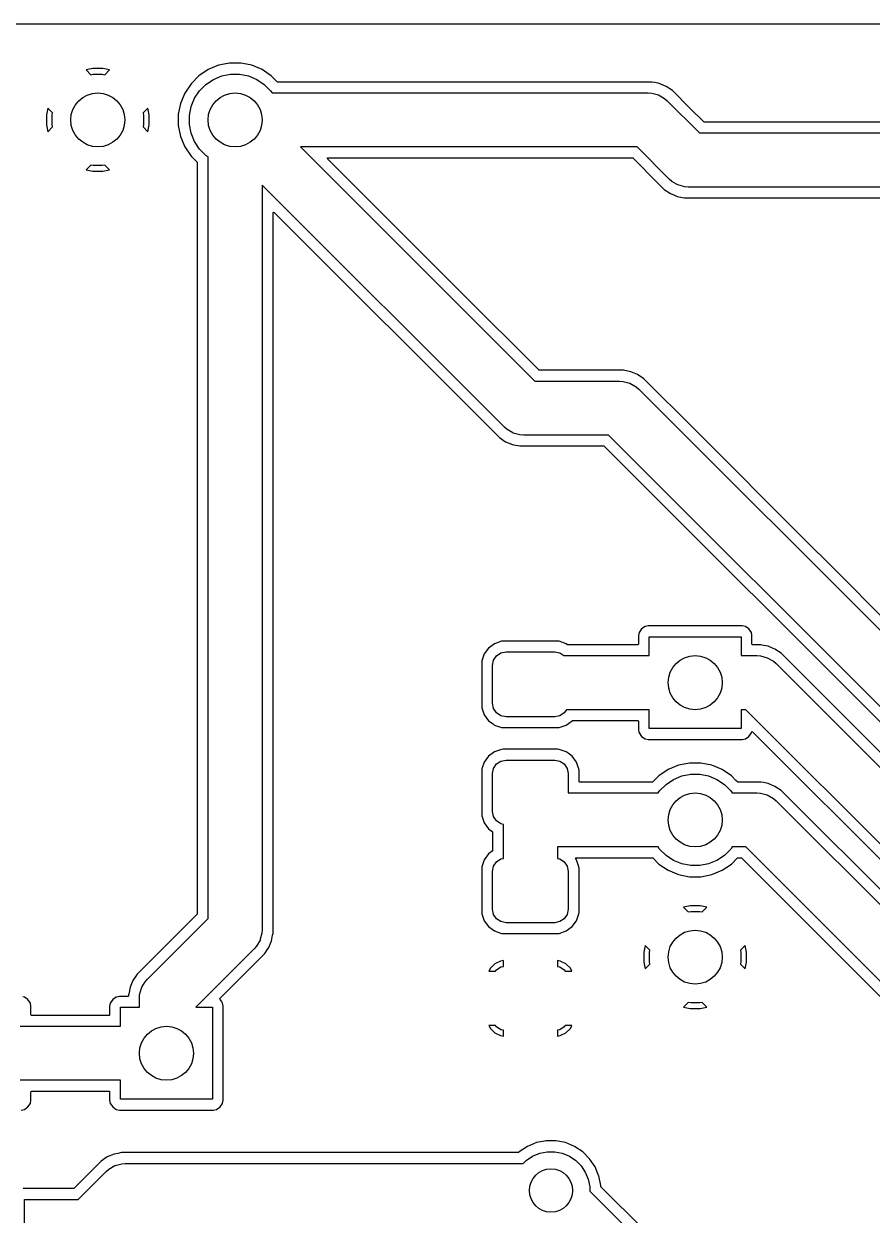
# Model space of a CAD drawing. Extents: x 1.77 to 4.61, y -4.15 to -1.95.
# Drawn here: x 2.406 to 3.024, y -2.818 to -1.95 of the extents above; entities that cross this region are included whole.
import ezdxf

# ---------------------------------------------------------------- set-up
doc = ezdxf.new("R2010")
doc.units = 0
doc.header["$MEASUREMENT"] = 0
doc.layers.add('BLACK', color=7, linetype='CONTINUOUS')

msp = doc.modelspace()

# ---------------------------------------------------------------- linework, layer by layer
at = {"layer": 'BLACK', "linetype": 'CONTINUOUS'}
for p, q in [((1.77045, -1.95), (3.64947, -1.95)), ((2.55461, -1.9789), (2.54794, -1.98023)), ((2.55593, -1.97864), (2.55461, -1.9789)), ((2.56407, -1.97864), (2.55593, -1.97864)), ((2.56565, -1.97896), (2.56407, -1.97864)), ((2.57206, -1.98023), (2.56565, -1.97896)), ((2.45632, -1.9826), (2.45141, -1.98357)), ((2.45141, -1.98357), (2.4549, -1.98706)), ((2.4549, -1.98706), (2.45672, -1.9867)), ((2.46368, -1.9826), (2.45632, -1.9826)), ((2.45672, -1.9867), (2.46328, -1.9867)), ((2.46328, -1.9867), (2.4651, -1.98706)), ((2.46859, -1.98357), (2.46368, -1.9826)), ((2.4651, -1.98706), (2.46859, -1.98357)), ((2.54041, -1.98335), (2.53364, -1.98787)), ((2.54794, -1.98023), (2.54041, -1.98335)), ((2.54794, -1.98023), (2.54794, -1.98023)), ((2.55029, -1.98798), (2.55672, -1.9867)), ((2.55672, -1.9867), (2.56328, -1.9867)), ((2.56328, -1.9867), (2.56971, -1.98798)), ((2.57959, -1.98335), (2.57206, -1.98023)), ((2.57206, -1.98023), (2.57206, -1.98023)), ((2.5832, -1.98576), (2.57959, -1.98335)), ((2.58636, -1.98787), (2.5832, -1.98576)), ((2.52787, -1.99364), (2.52335, -2.00041)), ((2.53364, -1.98787), (2.52787, -1.99364)), ((2.53413, -1.99877), (2.53877, -1.99413)), ((2.53877, -1.99413), (2.54422, -1.99049)), ((2.54422, -1.99049), (2.55029, -1.98798)), ((2.56971, -1.98798), (2.57578, -1.99049)), ((2.57578, -1.99049), (2.58123, -1.99413)), ((2.58123, -1.99413), (2.58587, -1.99877)), ((2.59065, -1.99216), (2.58636, -1.98787)), ((2.59078, -1.99229), (2.59065, -1.99216)), ((2.5911, -1.99242), (2.59078, -1.99229)), ((2.8635, -1.99242), (2.5911, -1.99242)), ((2.86562, -1.99284), (2.8635, -1.99242)), ((2.8635, -1.99242), (2.8635, -1.99242)), ((2.8635, -1.99242), (2.8635, -1.99242)), ((2.86883, -1.99348), (2.86562, -1.99284)), ((2.87385, -1.99556), (2.86883, -1.99348)), ((2.87837, -1.99858), (2.87385, -1.99556)), ((2.52335, -2.00041), (2.52023, -2.00794)), ((2.52798, -2.01029), (2.53049, -2.00422)), ((2.53049, -2.00422), (2.53413, -1.99877)), ((2.58587, -1.99877), (2.5869, -2.00031)), ((2.5869, -2.00031), (2.86079, -2.00031)), ((2.86079, -2.00031), (2.86336, -2.00048)), ((2.86336, -2.00048), (2.86336, -2.00048)), ((2.86336, -2.00048), (2.86832, -2.00181)), ((2.86832, -2.00181), (2.87277, -2.00438)), ((2.87277, -2.00438), (2.87277, -2.00438)), ((2.87277, -2.00438), (2.87471, -2.00608)), ((2.8912, -2.01141), (2.87837, -1.99858)), ((2.87837, -1.99858), (2.87837, -1.99858)), ((2.42357, -2.01141), (2.4226, -2.01632)), ((2.42706, -2.0149), (2.42357, -2.01141)), ((2.49643, -2.01141), (2.49294, -2.0149)), ((2.4974, -2.01632), (2.49643, -2.01141)), ((2.52023, -2.00794), (2.51864, -2.01593)), ((2.52023, -2.00794), (2.52023, -2.00794)), ((2.5267, -2.01672), (2.52798, -2.01029)), ((2.87471, -2.00608), (2.89815, -2.02953)), ((2.90129, -2.0215), (2.8912, -2.01141)), ((2.4226, -2.01632), (2.4226, -2.02368)), ((2.4267, -2.01672), (2.42706, -2.0149)), ((2.4267, -2.02328), (2.4267, -2.01672)), ((2.49294, -2.0149), (2.4933, -2.01672)), ((2.4933, -2.01672), (2.4933, -2.02328)), ((2.4974, -2.02368), (2.4974, -2.01632)), ((2.51864, -2.01593), (2.51864, -2.02407)), ((2.5267, -2.02328), (2.5267, -2.01672)), ((2.90161, -2.02163), (2.90129, -2.0215)), ((3.16819, -2.02163), (2.90161, -2.02163)), ((2.4226, -2.02368), (2.42357, -2.02859)), ((2.42357, -2.02859), (2.42706, -2.0251)), ((2.42706, -2.0251), (2.4267, -2.02328)), ((2.4933, -2.02328), (2.49294, -2.0251)), ((2.49294, -2.0251), (2.49643, -2.02859)), ((2.49643, -2.02859), (2.4974, -2.02368)), ((2.51864, -2.02407), (2.52023, -2.03206)), ((2.52798, -2.02971), (2.5267, -2.02328)), ((2.53049, -2.03578), (2.52798, -2.02971)), ((2.89815, -2.02953), (3.17654, -2.02953)), ((2.52023, -2.03206), (2.52023, -2.03206)), ((2.52023, -2.03206), (2.52335, -2.03959)), ((2.52335, -2.03959), (2.52787, -2.04636)), ((2.53413, -2.04123), (2.53049, -2.03578)), ((2.85263, -2.03969), (2.60752, -2.03969)), ((2.60752, -2.03969), (2.77815, -2.21031)), ((2.87608, -2.06313), (2.85263, -2.03969)), ((2.52787, -2.04636), (2.52787, -2.04636)), ((2.52787, -2.04636), (2.53229, -2.05078)), ((2.53877, -2.04587), (2.53413, -2.04123)), ((2.54031, -2.0469), (2.53877, -2.04587)), ((2.54031, -2.60185), (2.54031, -2.0469)), ((2.62722, -2.04803), (2.62735, -2.04771)), ((2.62735, -2.04835), (2.62722, -2.04803)), ((2.62735, -2.04771), (2.62767, -2.04758)), ((2.72414, -2.14514), (2.62735, -2.04835)), ((2.62767, -2.04758), (2.84918, -2.04758)), ((2.84918, -2.04758), (2.8495, -2.04771)), ((2.8495, -2.04771), (2.86858, -2.06679)), ((2.4549, -2.05294), (2.45141, -2.05643)), ((2.45141, -2.05643), (2.45632, -2.0574)), ((2.45672, -2.0533), (2.4549, -2.05294)), ((2.46328, -2.0533), (2.45672, -2.0533)), ((2.4651, -2.05294), (2.46328, -2.0533)), ((2.46368, -2.0574), (2.46859, -2.05643)), ((2.46859, -2.05643), (2.4651, -2.05294)), ((2.53229, -2.05078), (2.53242, -2.0511)), ((2.53242, -2.0511), (2.53242, -2.59839)), ((2.45632, -2.0574), (2.46368, -2.0574)), ((2.87802, -2.06483), (2.87608, -2.06313)), ((2.88142, -2.06679), (2.87802, -2.06483)), ((2.87802, -2.06483), (2.87802, -2.06483)), ((2.75608, -2.24392), (2.57969, -2.06752)), ((2.57969, -2.06752), (2.57969, -2.61)), ((2.86858, -2.06679), (2.87242, -2.07063)), ((2.87242, -2.07063), (2.87694, -2.07365)), ((2.87694, -2.07365), (2.87988, -2.07487)), ((2.88247, -2.0674), (2.88142, -2.06679)), ((2.88743, -2.06873), (2.88247, -2.0674)), ((2.89, -2.0689), (2.88743, -2.06873)), ((2.88743, -2.06873), (2.88743, -2.06873)), ((3.17654, -2.0689), (2.89, -2.0689)), ((2.87988, -2.07487), (2.88196, -2.07573)), ((2.88196, -2.07573), (2.88302, -2.07594)), ((2.88302, -2.07594), (2.88728, -2.07679)), ((2.88728, -2.07679), (3.16819, -2.07679)), ((2.58758, -2.08767), (2.58771, -2.08735)), ((2.58758, -2.41534), (2.58758, -2.08767)), ((2.58771, -2.08735), (2.58803, -2.08722)), ((2.58803, -2.08722), (2.58835, -2.08735)), ((2.58835, -2.08735), (2.75242, -2.25142)), ((2.78129, -2.20229), (2.72414, -2.14514)), ((2.78161, -2.20242), (2.78129, -2.20229)), ((2.84272, -2.20242), (2.78161, -2.20242)), ((2.84484, -2.20284), (2.84272, -2.20242)), ((2.84272, -2.20242), (2.84272, -2.20242)), ((2.84272, -2.20242), (2.84272, -2.20242)), ((2.84804, -2.20348), (2.84484, -2.20284)), ((2.85306, -2.20556), (2.84804, -2.20348)), ((2.77815, -2.21031), (2.84, -2.21031)), ((2.84, -2.21031), (2.84257, -2.21048)), ((2.84257, -2.21048), (2.84257, -2.21048)), ((2.84257, -2.21048), (2.84753, -2.21181)), ((2.84753, -2.21181), (2.85198, -2.21438)), ((2.85758, -2.20858), (2.85306, -2.20556)), ((2.89414, -2.24514), (2.85758, -2.20858)), ((2.85758, -2.20858), (2.85758, -2.20858)), ((2.85198, -2.21438), (2.85198, -2.21438)), ((2.85198, -2.21438), (2.85392, -2.21608)), ((2.85392, -2.21608), (3.09063, -2.4528)), ((2.75802, -2.24562), (2.75608, -2.24392)), ((2.76217, -2.24802), (2.75802, -2.24562)), ((2.75802, -2.24562), (2.75802, -2.24562)), ((2.76247, -2.24819), (2.76217, -2.24802)), ((2.97593, -2.32693), (2.89414, -2.24514)), ((2.75242, -2.25142), (2.75694, -2.25444)), ((2.75694, -2.25444), (2.76196, -2.25652)), ((2.76196, -2.25652), (2.76302, -2.25673)), ((2.76743, -2.24952), (2.76247, -2.24819)), ((2.76302, -2.25673), (2.76728, -2.25758)), ((2.77, -2.24969), (2.76743, -2.24952)), ((2.76743, -2.24952), (2.76743, -2.24952)), ((2.83185, -2.24969), (2.77, -2.24969)), ((3.07004, -2.48788), (2.83185, -2.24969)), ((2.76728, -2.25758), (2.82839, -2.25758)), ((2.82839, -2.25758), (2.82871, -2.25771)), ((2.82871, -2.25771), (3.06253, -2.49154)), ((2.99414, -2.34514), (2.97593, -2.32693)), ((3.03634, -2.38734), (2.99414, -2.34514)), ((2.8541, -2.39346), (2.85364, -2.39576)), ((2.85584, -2.39084), (2.8541, -2.39346)), ((2.8541, -2.39346), (2.8541, -2.39346)), ((2.85846, -2.3891), (2.85584, -2.39084)), ((2.85584, -2.39084), (2.85584, -2.39084)), ((2.85984, -2.38882), (2.85846, -2.3891)), ((2.85846, -2.3891), (2.85846, -2.3891)), ((2.86076, -2.38864), (2.85984, -2.38882)), ((2.92924, -2.38864), (2.86076, -2.38864)), ((2.93039, -2.38887), (2.92924, -2.38864)), ((2.93154, -2.3891), (2.93039, -2.38887)), ((2.93416, -2.39084), (2.93154, -2.3891)), ((2.93154, -2.3891), (2.93154, -2.3891)), ((2.93154, -2.3891), (2.93154, -2.3891)), ((2.93154, -2.3891), (2.93154, -2.3891)), ((2.93154, -2.3891), (2.93154, -2.3891)), ((2.9359, -2.39346), (2.93416, -2.39084)), ((2.93416, -2.39084), (2.93416, -2.39084)), ((2.93623, -2.3951), (2.9359, -2.39346)), ((2.93636, -2.39576), (2.93623, -2.3951)), ((2.7489, -2.40162), (2.7446, -2.4048)), ((2.75395, -2.39986), (2.7489, -2.40162)), ((2.7489, -2.40162), (2.7489, -2.40162)), ((2.75515, -2.39974), (2.75395, -2.39986)), ((2.79485, -2.39974), (2.75515, -2.39974)), ((2.75515, -2.39974), (2.75515, -2.39974)), ((2.79605, -2.39986), (2.79485, -2.39974)), ((2.79485, -2.39974), (2.79485, -2.39974)), ((2.8011, -2.40162), (2.79605, -2.39986)), ((2.80206, -2.40233), (2.8011, -2.40162)), ((2.8011, -2.40162), (2.8011, -2.40162)), ((2.80233, -2.40242), (2.80206, -2.40233)), ((2.85319, -2.40242), (2.80233, -2.40242)), ((2.85351, -2.40229), (2.85319, -2.40242)), ((2.85364, -2.40197), (2.85351, -2.40229)), ((2.85364, -2.39576), (2.85364, -2.40197)), ((2.86154, -2.41031), (2.86154, -2.39654)), ((2.86154, -2.39654), (2.92846, -2.39654)), ((2.92846, -2.39654), (2.92846, -2.41031)), ((2.93636, -2.40197), (2.93636, -2.39576)), ((2.93649, -2.40229), (2.93636, -2.40197)), ((2.93681, -2.40242), (2.93649, -2.40229)), ((2.94272, -2.40242), (2.93681, -2.40242)), ((2.94484, -2.40284), (2.94272, -2.40242)), ((2.94272, -2.40242), (2.94272, -2.40242)), ((2.94272, -2.40242), (2.94272, -2.40242)), ((2.94804, -2.40348), (2.94484, -2.40284)), ((2.95174, -2.40501), (2.94804, -2.40348)), ((2.94804, -2.40348), (2.94804, -2.40348)), ((2.74143, -2.4091), (2.73966, -2.41415)), ((2.7446, -2.4048), (2.74143, -2.4091)), ((2.74143, -2.4091), (2.74143, -2.4091)), ((2.7446, -2.4048), (2.7446, -2.4048)), ((2.74819, -2.41371), (2.75032, -2.41052)), ((2.75032, -2.41052), (2.75352, -2.40839)), ((2.75352, -2.40839), (2.75728, -2.40764)), ((2.75728, -2.40764), (2.79272, -2.40764)), ((2.79272, -2.40764), (2.79648, -2.40839)), ((2.79648, -2.40839), (2.79937, -2.41031)), ((2.79937, -2.41031), (2.86154, -2.41031)), ((2.92846, -2.41031), (2.94, -2.41031)), ((2.94, -2.41031), (2.94257, -2.41048)), ((2.94257, -2.41048), (2.94257, -2.41048)), ((2.94257, -2.41048), (2.94753, -2.41181)), ((2.94753, -2.41181), (2.95198, -2.41438)), ((2.95306, -2.40556), (2.95174, -2.40501)), ((2.95758, -2.40858), (2.95306, -2.40556)), ((3.06609, -2.51709), (2.95758, -2.40858)), ((2.95758, -2.40858), (2.95758, -2.40858)), ((2.58758, -2.49408), (2.58758, -2.41534)), ((2.73966, -2.41415), (2.73955, -2.41534)), ((2.73955, -2.41534), (2.73955, -2.44718)), ((2.74744, -2.41748), (2.74819, -2.41371)), ((2.74744, -2.44504), (2.74744, -2.41748)), ((2.95198, -2.41438), (2.95198, -2.41438)), ((2.95198, -2.41438), (2.95392, -2.41608)), ((2.95392, -2.41608), (3.16737, -2.62953)), ((2.73955, -2.44718), (2.73966, -2.44837)), ((2.74819, -2.44881), (2.74744, -2.44504)), ((2.73966, -2.44837), (2.74143, -2.45342)), ((2.74143, -2.45342), (2.74143, -2.45342)), ((2.74143, -2.45342), (2.7446, -2.45772)), ((2.75032, -2.452), (2.74819, -2.44881)), ((2.75352, -2.45413), (2.75032, -2.452)), ((2.75728, -2.45488), (2.75352, -2.45413)), ((2.79272, -2.45488), (2.75728, -2.45488)), ((2.79648, -2.45413), (2.79272, -2.45488)), ((2.79968, -2.452), (2.79648, -2.45413)), ((2.80122, -2.44969), (2.79968, -2.452)), ((2.86154, -2.44969), (2.80122, -2.44969)), ((2.86154, -2.46346), (2.86154, -2.44969)), ((2.93185, -2.44969), (2.92846, -2.44969)), ((2.92846, -2.44969), (2.92846, -2.46346)), ((3.14529, -2.66313), (2.93185, -2.44969)), ((2.7446, -2.45772), (2.74778, -2.46007)), ((2.74778, -2.46007), (2.7489, -2.4609)), ((2.7489, -2.4609), (2.7489, -2.4609)), ((2.7489, -2.4609), (2.7489, -2.4609)), ((2.7489, -2.4609), (2.7489, -2.4609)), ((2.7489, -2.4609), (2.75023, -2.46136)), ((2.75023, -2.46136), (2.75395, -2.46266)), ((2.75395, -2.46266), (2.75395, -2.46266)), ((2.75395, -2.46266), (2.75395, -2.46266)), ((2.75395, -2.46266), (2.75515, -2.46278)), ((2.75515, -2.46278), (2.75515, -2.46278)), ((2.75515, -2.46278), (2.79485, -2.46278)), ((2.79485, -2.46278), (2.79605, -2.46266)), ((2.79485, -2.46278), (2.79485, -2.46278)), ((2.79605, -2.46266), (2.8011, -2.4609)), ((2.8011, -2.4609), (2.8054, -2.45772)), ((2.8054, -2.45772), (2.80541, -2.45771)), ((2.8054, -2.45772), (2.8054, -2.45772)), ((2.8054, -2.45772), (2.8054, -2.45772)), ((2.80541, -2.45771), (2.80542, -2.45771)), ((2.80542, -2.45771), (2.80543, -2.4577)), ((2.80543, -2.4577), (2.80573, -2.45758)), ((2.80543, -2.4577), (2.80543, -2.4577)), ((2.80573, -2.45758), (2.85319, -2.45758)), ((2.85319, -2.45758), (2.85351, -2.45771)), ((2.85351, -2.45771), (2.85364, -2.45803)), ((2.85364, -2.45803), (2.85364, -2.46424)), ((2.85364, -2.46424), (2.85399, -2.46601)), ((2.92846, -2.46346), (2.86154, -2.46346)), ((2.85399, -2.46601), (2.8541, -2.46654)), ((2.8541, -2.46654), (2.8541, -2.46654)), ((2.8541, -2.46654), (2.85584, -2.46916)), ((2.85584, -2.46916), (2.85584, -2.46916)), ((2.85584, -2.46916), (2.85846, -2.4709)), ((2.85846, -2.4709), (2.86076, -2.47136)), ((2.86076, -2.47136), (2.86076, -2.47136)), ((2.86076, -2.47136), (2.92924, -2.47136)), ((2.92924, -2.47136), (2.93154, -2.4709)), ((2.92924, -2.47136), (2.92924, -2.47136)), ((2.93154, -2.4709), (2.93416, -2.46916)), ((2.93416, -2.46916), (2.9359, -2.46654)), ((2.9359, -2.46654), (2.93601, -2.46601)), ((2.93601, -2.46601), (2.9362, -2.46572)), ((2.9362, -2.46572), (2.93654, -2.46565)), ((2.93654, -2.46565), (2.93677, -2.46577)), ((2.93677, -2.46577), (3.14163, -2.67063)), ((2.7489, -2.48036), (2.7446, -2.48354)), ((2.75395, -2.4786), (2.7489, -2.48036)), ((2.7489, -2.48036), (2.7489, -2.48036)), ((2.75515, -2.47848), (2.75395, -2.4786)), ((2.79485, -2.47848), (2.75515, -2.47848)), ((2.75515, -2.47848), (2.75515, -2.47848)), ((2.79605, -2.4786), (2.79485, -2.47848)), ((2.79485, -2.47848), (2.79485, -2.47848)), ((2.8011, -2.48036), (2.79605, -2.4786)), ((2.80242, -2.48134), (2.8011, -2.48036)), ((2.8011, -2.48036), (2.8011, -2.48036)), ((2.8054, -2.48354), (2.80242, -2.48134)), ((2.74143, -2.48784), (2.73966, -2.49289)), ((2.7446, -2.48354), (2.74143, -2.48784)), ((2.74143, -2.48784), (2.74143, -2.48784)), ((2.7446, -2.48354), (2.7446, -2.48354)), ((2.74819, -2.49245), (2.75032, -2.48926)), ((2.75032, -2.48926), (2.75352, -2.48713)), ((2.75352, -2.48713), (2.75728, -2.48638)), ((2.75728, -2.48638), (2.79272, -2.48638)), ((2.79272, -2.48638), (2.79648, -2.48713)), ((2.79648, -2.48713), (2.79968, -2.48926)), ((2.79968, -2.48926), (2.80181, -2.49245)), ((2.80857, -2.48784), (2.8054, -2.48354)), ((2.80886, -2.48864), (2.80857, -2.48784)), ((2.80987, -2.49154), (2.80886, -2.48864)), ((2.88294, -2.49023), (2.87541, -2.49335)), ((2.88961, -2.4889), (2.88294, -2.49023)), ((2.88294, -2.49023), (2.88294, -2.49023)), ((2.89093, -2.48864), (2.88961, -2.4889)), ((2.89907, -2.48864), (2.89093, -2.48864)), ((2.90065, -2.48896), (2.89907, -2.48864)), ((2.90706, -2.49023), (2.90065, -2.48896)), ((2.91459, -2.49335), (2.90706, -2.49023)), ((2.90706, -2.49023), (2.90706, -2.49023)), ((2.58758, -2.61272), (2.58758, -2.49408)), ((2.73966, -2.49289), (2.73955, -2.49408)), ((2.73955, -2.49408), (2.73955, -2.52592)), ((2.74744, -2.49622), (2.74819, -2.49245)), ((2.74744, -2.52378), (2.74744, -2.49622)), ((2.80181, -2.49245), (2.80256, -2.49622)), ((2.80256, -2.49622), (2.80256, -2.51031)), ((2.81034, -2.49289), (2.80987, -2.49154)), ((2.81045, -2.49408), (2.81034, -2.49289)), ((2.81045, -2.50197), (2.81045, -2.49408)), ((2.81045, -2.49408), (2.81045, -2.49408)), ((2.86864, -2.49787), (2.86422, -2.50229)), ((2.87541, -2.49335), (2.86864, -2.49787)), ((2.87922, -2.50049), (2.88529, -2.49798)), ((2.88529, -2.49798), (2.89172, -2.4967)), ((2.89172, -2.4967), (2.89828, -2.4967)), ((2.89828, -2.4967), (2.90471, -2.49798)), ((2.90471, -2.49798), (2.91078, -2.50049)), ((2.92136, -2.49787), (2.91459, -2.49335)), ((2.92468, -2.50119), (2.92136, -2.49787)), ((2.92136, -2.49787), (2.92136, -2.49787)), ((2.81059, -2.50229), (2.81045, -2.50197)), ((2.81091, -2.50242), (2.81059, -2.50229)), ((2.8639, -2.50242), (2.81091, -2.50242)), ((2.86422, -2.50229), (2.8639, -2.50242)), ((2.86913, -2.50877), (2.87377, -2.50413)), ((2.87377, -2.50413), (2.87922, -2.50049)), ((2.91078, -2.50049), (2.91623, -2.50413)), ((2.91623, -2.50413), (2.92087, -2.50877)), ((2.92578, -2.50229), (2.92468, -2.50119)), ((2.9261, -2.50242), (2.92578, -2.50229)), ((2.94272, -2.50242), (2.9261, -2.50242)), ((2.94484, -2.50284), (2.94272, -2.50242)), ((2.94272, -2.50242), (2.94272, -2.50242)), ((2.94272, -2.50242), (2.94272, -2.50242)), ((2.94804, -2.50348), (2.94484, -2.50284)), ((2.95306, -2.50556), (2.94804, -2.50348)), ((2.95758, -2.50858), (2.95306, -2.50556)), ((2.80256, -2.51031), (2.8681, -2.51031)), ((2.8681, -2.51031), (2.86913, -2.50877)), ((2.92087, -2.50877), (2.9219, -2.51031)), ((2.9219, -2.51031), (2.94, -2.51031)), ((2.94, -2.51031), (2.94257, -2.51048)), ((2.94257, -2.51048), (2.94257, -2.51048)), ((2.94257, -2.51048), (2.94753, -2.51181)), ((2.94753, -2.51181), (2.95198, -2.51438)), ((2.95198, -2.51438), (2.95198, -2.51438)), ((2.95198, -2.51438), (2.95392, -2.51608)), ((2.95392, -2.51608), (3.16737, -2.72953)), ((3.06599, -2.61698), (2.95758, -2.50858)), ((2.95758, -2.50858), (2.95758, -2.50858)), ((2.74819, -2.52755), (2.74744, -2.52378)), ((2.73955, -2.52592), (2.73966, -2.52711)), ((2.73966, -2.52711), (2.74143, -2.53216)), ((2.74143, -2.53216), (2.74143, -2.53216)), ((2.74143, -2.53216), (2.7446, -2.53646)), ((2.75032, -2.53074), (2.74819, -2.52755)), ((2.75352, -2.53287), (2.75032, -2.53074)), ((2.75531, -2.53323), (2.75352, -2.53287)), ((2.75531, -2.54), (2.75531, -2.53323)), ((2.7446, -2.53646), (2.74724, -2.53841)), ((2.74724, -2.53841), (2.74742, -2.53871)), ((2.74742, -2.53871), (2.74742, -2.53877)), ((2.74742, -2.53877), (2.74742, -2.55249)), ((2.75531, -2.55803), (2.75531, -2.54)), ((2.8681, -2.54969), (2.79469, -2.54969)), ((2.79469, -2.54969), (2.79469, -2.55803)), ((2.86913, -2.55123), (2.8681, -2.54969)), ((2.87377, -2.55587), (2.86913, -2.55123)), ((2.92087, -2.55123), (2.91623, -2.55587)), ((2.9219, -2.54969), (2.92087, -2.55123)), ((2.93185, -2.54969), (2.9219, -2.54969)), ((3.14529, -2.76313), (2.93185, -2.54969)), ((2.74143, -2.5591), (2.73966, -2.56415)), ((2.7446, -2.5548), (2.74143, -2.5591)), ((2.74143, -2.5591), (2.74143, -2.5591)), ((2.74724, -2.55285), (2.7446, -2.5548)), ((2.7446, -2.5548), (2.7446, -2.5548)), ((2.74729, -2.55281), (2.74724, -2.55285)), ((2.74742, -2.55249), (2.74729, -2.55281)), ((2.74819, -2.56371), (2.75032, -2.56052)), ((2.75032, -2.56052), (2.75352, -2.55839)), ((2.75352, -2.55839), (2.75531, -2.55803)), ((2.79469, -2.55803), (2.79648, -2.55839)), ((2.79648, -2.55839), (2.79968, -2.56052)), ((2.79968, -2.56052), (2.80181, -2.56371)), ((2.8079, -2.55796), (2.80808, -2.55767)), ((2.80798, -2.5583), (2.8079, -2.55796)), ((2.80857, -2.5591), (2.80798, -2.5583)), ((2.80808, -2.55767), (2.80835, -2.55758)), ((2.80835, -2.55758), (2.8639, -2.55758)), ((2.81034, -2.56415), (2.80857, -2.5591)), ((2.8639, -2.55758), (2.86422, -2.55771)), ((2.86422, -2.55771), (2.86864, -2.56213)), ((2.87922, -2.55951), (2.87377, -2.55587)), ((2.88529, -2.56202), (2.87922, -2.55951)), ((2.91078, -2.55951), (2.90471, -2.56202)), ((2.91623, -2.55587), (2.91078, -2.55951)), ((2.92136, -2.56213), (2.92578, -2.55771)), ((2.92578, -2.55771), (2.9261, -2.55758)), ((2.9261, -2.55758), (2.92839, -2.55758)), ((2.92839, -2.55758), (2.92871, -2.55771)), ((2.92871, -2.55771), (3.14163, -2.77063)), ((2.73966, -2.56415), (2.73955, -2.56534)), ((2.73955, -2.56534), (2.73955, -2.59718)), ((2.74744, -2.56748), (2.74819, -2.56371)), ((2.74744, -2.59504), (2.74744, -2.56748)), ((2.80181, -2.56371), (2.80256, -2.56748)), ((2.80256, -2.56748), (2.80256, -2.59504)), ((2.81045, -2.56534), (2.81034, -2.56415)), ((2.81045, -2.59357), (2.81045, -2.56534)), ((2.86864, -2.56213), (2.87541, -2.56665)), ((2.87541, -2.56665), (2.88294, -2.56977)), ((2.89172, -2.5633), (2.88529, -2.56202)), ((2.89828, -2.5633), (2.89172, -2.5633)), ((2.90471, -2.56202), (2.89828, -2.5633)), ((2.90706, -2.56977), (2.91459, -2.56665)), ((2.91459, -2.56665), (2.92136, -2.56213)), ((2.88294, -2.56977), (2.89093, -2.57136)), ((2.89093, -2.57136), (2.89093, -2.57136)), ((2.89093, -2.57136), (2.89907, -2.57136)), ((2.89907, -2.57136), (2.90706, -2.56977)), ((2.89907, -2.57136), (2.89907, -2.57136)), ((2.74819, -2.59881), (2.74744, -2.59504)), ((2.80256, -2.59504), (2.80181, -2.59881)), ((2.81045, -2.59718), (2.81045, -2.59357)), ((2.89132, -2.5926), (2.88641, -2.59357)), ((2.88641, -2.59357), (2.8899, -2.59706)), ((2.89868, -2.5926), (2.89132, -2.5926)), ((2.90359, -2.59357), (2.89868, -2.5926)), ((2.9001, -2.59706), (2.90359, -2.59357)), ((2.53229, -2.59871), (2.48858, -2.64242)), ((2.49608, -2.64608), (2.54031, -2.60185)), ((2.53242, -2.59839), (2.53229, -2.59871)), ((2.73955, -2.59718), (2.73966, -2.59837)), ((2.73966, -2.59837), (2.74143, -2.60342)), ((2.74143, -2.60342), (2.74143, -2.60342)), ((2.74143, -2.60342), (2.7446, -2.60772)), ((2.75032, -2.602), (2.74819, -2.59881)), ((2.75352, -2.60413), (2.75032, -2.602)), ((2.79968, -2.602), (2.79648, -2.60413)), ((2.80181, -2.59881), (2.79968, -2.602)), ((2.8054, -2.60772), (2.80857, -2.60342)), ((2.80857, -2.60342), (2.81034, -2.59837)), ((2.81034, -2.59837), (2.81045, -2.59718)), ((2.8899, -2.59706), (2.89172, -2.5967)), ((2.89172, -2.5967), (2.89828, -2.5967)), ((2.89828, -2.5967), (2.9001, -2.59706)), ((2.57952, -2.61257), (2.57833, -2.61698)), ((2.57969, -2.61), (2.57952, -2.61257)), ((2.57952, -2.61257), (2.57952, -2.61257)), ((2.7446, -2.60772), (2.74709, -2.60956)), ((2.74709, -2.60956), (2.7489, -2.6109)), ((2.7489, -2.6109), (2.7489, -2.6109)), ((2.7489, -2.6109), (2.7489, -2.6109)), ((2.7489, -2.6109), (2.7489, -2.6109)), ((2.7489, -2.6109), (2.74893, -2.61091)), ((2.74893, -2.61091), (2.75395, -2.61266)), ((2.75728, -2.60488), (2.75352, -2.60413)), ((2.79272, -2.60488), (2.75728, -2.60488)), ((2.79648, -2.60413), (2.79272, -2.60488)), ((2.79605, -2.61266), (2.8011, -2.6109)), ((2.8011, -2.6109), (2.8054, -2.60772)), ((2.57819, -2.61753), (2.57562, -2.62198)), ((2.57833, -2.61698), (2.57819, -2.61753)), ((2.58444, -2.62306), (2.58652, -2.61804)), ((2.58652, -2.61804), (2.58671, -2.61706)), ((2.58671, -2.61706), (2.58673, -2.61698)), ((2.58673, -2.61698), (2.58731, -2.61407)), ((2.58673, -2.61698), (2.58673, -2.61698)), ((2.58731, -2.61407), (2.58758, -2.61272)), ((2.75395, -2.61266), (2.75395, -2.61266)), ((2.75395, -2.61266), (2.75395, -2.61266)), ((2.75395, -2.61266), (2.75515, -2.61278)), ((2.75515, -2.61278), (2.75515, -2.61278)), ((2.75515, -2.61278), (2.79485, -2.61278)), ((2.79485, -2.61278), (2.79605, -2.61266)), ((2.79485, -2.61278), (2.79485, -2.61278)), ((2.57392, -2.62392), (2.5313, -2.66654)), ((2.56869, -2.64031), (2.58142, -2.62758)), ((2.57562, -2.62198), (2.57392, -2.62392)), ((2.57562, -2.62198), (2.57562, -2.62198)), ((2.58142, -2.62758), (2.58205, -2.62664)), ((2.58205, -2.62664), (2.58227, -2.62632)), ((2.58227, -2.62632), (2.58245, -2.62604)), ((2.58245, -2.62604), (2.5833, -2.62477)), ((2.5833, -2.62477), (2.58444, -2.62306)), ((2.85857, -2.62141), (2.8576, -2.62632)), ((2.8576, -2.62632), (2.8576, -2.63368)), ((2.86206, -2.6249), (2.85857, -2.62141)), ((2.8617, -2.62672), (2.86206, -2.6249)), ((2.8617, -2.63328), (2.8617, -2.62672)), ((2.93143, -2.62141), (2.92794, -2.6249)), ((2.92794, -2.6249), (2.9283, -2.62672)), ((2.9283, -2.62672), (2.9283, -2.63328)), ((2.9324, -2.62632), (2.93143, -2.62141)), ((2.9324, -2.63368), (2.9324, -2.62632)), ((2.74591, -2.6381), (2.74483, -2.64031)), ((2.74917, -2.63485), (2.74591, -2.6381)), ((2.7533, -2.63283), (2.74917, -2.63485)), ((2.75032, -2.63926), (2.75352, -2.63713)), ((2.75531, -2.63254), (2.7533, -2.63283)), ((2.7533, -2.63283), (2.7533, -2.63283)), ((2.75352, -2.63713), (2.75531, -2.63677)), ((2.75531, -2.63677), (2.75531, -2.63254)), ((2.75531, -2.63254), (2.75531, -2.63254)), ((2.7967, -2.63283), (2.79469, -2.63254)), ((2.79469, -2.63254), (2.79469, -2.63677)), ((2.79469, -2.63677), (2.79648, -2.63713)), ((2.79648, -2.63713), (2.79968, -2.63926)), ((2.80083, -2.63485), (2.7967, -2.63283)), ((2.7967, -2.63283), (2.7967, -2.63283)), ((2.80409, -2.6381), (2.80083, -2.63485)), ((2.80517, -2.64031), (2.80409, -2.6381)), ((2.8576, -2.63368), (2.85857, -2.63859)), ((2.85857, -2.63859), (2.86206, -2.6351)), ((2.86206, -2.6351), (2.8617, -2.63328)), ((2.9283, -2.63328), (2.92794, -2.6351)), ((2.92794, -2.6351), (2.93143, -2.63859)), ((2.93143, -2.63859), (2.9324, -2.63368)), ((2.48556, -2.64694), (2.48348, -2.65196)), ((2.48858, -2.64242), (2.48556, -2.64694)), ((2.49438, -2.64802), (2.49608, -2.64608)), ((2.54895, -2.66005), (2.56869, -2.64031)), ((2.74483, -2.64031), (2.74962, -2.64031)), ((2.74483, -2.64031), (2.74483, -2.64031)), ((2.74962, -2.64031), (2.75032, -2.63926)), ((2.79968, -2.63926), (2.80038, -2.64031)), ((2.80038, -2.64031), (2.80517, -2.64031)), ((2.80517, -2.64031), (2.80517, -2.64031)), ((2.48348, -2.65196), (2.48251, -2.65686)), ((2.48348, -2.65196), (2.48348, -2.65196)), ((2.49048, -2.65743), (2.49181, -2.65247)), ((2.49181, -2.65247), (2.49211, -2.65196)), ((2.49211, -2.65196), (2.49438, -2.64802)), ((2.49438, -2.64802), (2.49438, -2.64802)), ((2.40654, -2.6591), (2.40539, -2.65887)), ((2.40916, -2.66084), (2.40654, -2.6591)), ((2.40654, -2.6591), (2.40654, -2.6591)), ((2.40654, -2.6591), (2.40654, -2.6591)), ((2.40654, -2.6591), (2.40654, -2.6591)), ((2.40654, -2.6591), (2.40654, -2.6591)), ((2.4109, -2.66346), (2.40916, -2.66084)), ((2.40916, -2.66084), (2.40916, -2.66084)), ((2.40916, -2.66084), (2.40916, -2.66084)), ((2.41136, -2.66576), (2.4109, -2.66346)), ((2.4109, -2.66346), (2.4109, -2.66346)), ((2.4691, -2.66346), (2.46864, -2.66576)), ((2.47084, -2.66084), (2.4691, -2.66346)), ((2.4691, -2.66346), (2.4691, -2.66346)), ((2.47346, -2.6591), (2.47084, -2.66084)), ((2.47084, -2.66084), (2.47084, -2.66084)), ((2.47484, -2.65882), (2.47346, -2.6591)), ((2.47346, -2.6591), (2.47346, -2.6591)), ((2.47576, -2.65864), (2.47484, -2.65882)), ((2.48197, -2.65864), (2.47576, -2.65864)), ((2.48229, -2.65851), (2.48197, -2.65864)), ((2.48242, -2.65819), (2.48229, -2.65851)), ((2.48251, -2.65686), (2.48242, -2.65728)), ((2.48242, -2.65728), (2.48242, -2.65819)), ((2.48251, -2.65686), (2.48251, -2.65686)), ((2.49031, -2.66), (2.49048, -2.65743)), ((2.49031, -2.66654), (2.49031, -2.66)), ((2.49048, -2.65743), (2.49048, -2.65743)), ((2.54882, -2.66046), (2.54889, -2.66012)), ((2.54902, -2.66075), (2.54882, -2.66046)), ((2.54889, -2.66012), (2.54895, -2.66005)), ((2.54916, -2.66084), (2.54902, -2.66075)), ((2.55003, -2.66215), (2.54916, -2.66084)), ((2.5509, -2.66346), (2.55003, -2.66215)), ((2.55136, -2.66576), (2.5509, -2.66346)), ((2.8899, -2.66294), (2.88641, -2.66643)), ((2.89172, -2.6633), (2.8899, -2.66294)), ((2.89828, -2.6633), (2.89172, -2.6633)), ((2.9001, -2.66294), (2.89828, -2.6633)), ((2.90359, -2.66643), (2.9001, -2.66294)), ((2.41136, -2.67197), (2.41136, -2.66576)), ((2.41149, -2.67229), (2.41136, -2.67197)), ((2.41181, -2.67242), (2.41149, -2.67229)), ((2.46819, -2.67242), (2.41181, -2.67242)), ((2.46851, -2.67229), (2.46819, -2.67242)), ((2.46864, -2.67197), (2.46851, -2.67229)), ((2.46864, -2.66576), (2.46864, -2.67197)), ((2.47654, -2.68031), (2.47654, -2.66654)), ((2.47654, -2.66654), (2.49031, -2.66654)), ((2.5313, -2.66654), (2.54346, -2.66654)), ((2.54346, -2.66654), (2.54346, -2.73346)), ((2.55136, -2.66643), (2.55136, -2.66576)), ((2.55136, -2.67969), (2.55136, -2.66643)), ((2.88641, -2.66643), (2.89132, -2.6674)), ((2.89132, -2.6674), (2.89868, -2.6674)), ((2.89868, -2.6674), (2.90359, -2.66643)), ((2.40346, -2.68031), (2.47654, -2.68031)), ((2.55136, -2.73424), (2.55136, -2.67969)), ((2.74962, -2.67969), (2.74483, -2.67969)), ((2.74483, -2.67969), (2.74591, -2.6819)), ((2.74591, -2.6819), (2.74917, -2.68515)), ((2.75032, -2.68074), (2.74962, -2.67969)), ((2.75352, -2.68287), (2.75032, -2.68074)), ((2.79968, -2.68074), (2.79648, -2.68287)), ((2.80038, -2.67969), (2.79968, -2.68074)), ((2.80517, -2.67969), (2.80038, -2.67969)), ((2.80083, -2.68515), (2.80409, -2.6819)), ((2.80409, -2.6819), (2.80517, -2.67969)), ((2.74917, -2.68515), (2.7533, -2.68717)), ((2.7533, -2.68717), (2.7533, -2.68717)), ((2.7533, -2.68717), (2.75531, -2.68746)), ((2.75531, -2.68323), (2.75352, -2.68287)), ((2.75531, -2.68746), (2.75531, -2.68323)), ((2.75531, -2.68746), (2.75531, -2.68746)), ((2.79648, -2.68287), (2.79469, -2.68323)), ((2.79469, -2.68323), (2.79469, -2.68746)), ((2.79469, -2.68746), (2.7967, -2.68717)), ((2.7967, -2.68717), (2.80083, -2.68515)), ((2.7967, -2.68717), (2.7967, -2.68717)), ((2.47654, -2.71969), (2.40346, -2.71969)), ((2.47654, -2.73346), (2.47654, -2.71969)), ((2.41136, -2.72803), (2.41149, -2.72771)), ((2.41136, -2.73424), (2.41136, -2.72803)), ((2.41149, -2.72771), (2.41181, -2.72758)), ((2.41181, -2.72758), (2.46819, -2.72758)), ((2.46819, -2.72758), (2.46851, -2.72771)), ((2.46851, -2.72771), (2.46864, -2.72803)), ((2.46864, -2.72803), (2.46864, -2.73424)), ((2.54346, -2.73346), (2.47654, -2.73346)), ((2.40424, -2.74136), (2.40654, -2.7409)), ((2.40654, -2.7409), (2.40916, -2.73916)), ((2.40916, -2.73916), (2.4109, -2.73654)), ((2.4109, -2.73654), (2.41136, -2.73424)), ((2.46864, -2.73424), (2.4691, -2.73654)), ((2.4691, -2.73654), (2.4691, -2.73654)), ((2.4691, -2.73654), (2.47084, -2.73916)), ((2.47084, -2.73916), (2.47084, -2.73916)), ((2.47084, -2.73916), (2.47346, -2.7409)), ((2.47346, -2.7409), (2.47576, -2.74136)), ((2.47576, -2.74136), (2.47576, -2.74136)), ((2.47576, -2.74136), (2.54424, -2.74136)), ((2.54424, -2.74136), (2.54654, -2.7409)), ((2.54424, -2.74136), (2.54424, -2.74136)), ((2.54654, -2.7409), (2.54916, -2.73916)), ((2.54916, -2.73916), (2.5509, -2.73654)), ((2.5509, -2.73654), (2.55136, -2.73424)), ((2.77283, -2.76788), (2.7669, -2.77185)), ((2.77943, -2.76515), (2.77283, -2.76788)), ((2.78527, -2.76399), (2.77943, -2.76515)), ((2.77943, -2.76515), (2.77943, -2.76515)), ((2.78643, -2.76376), (2.78527, -2.76399)), ((2.79357, -2.76376), (2.78643, -2.76376)), ((2.79495, -2.76404), (2.79357, -2.76376)), ((2.80057, -2.76515), (2.79495, -2.76404)), ((2.80717, -2.76788), (2.80057, -2.76515)), ((2.80057, -2.76515), (2.80057, -2.76515)), ((2.8131, -2.77185), (2.80717, -2.76788)), ((2.46694, -2.77556), (2.46242, -2.77858)), ((2.47196, -2.77348), (2.46694, -2.77556)), ((2.47464, -2.77295), (2.47196, -2.77348)), ((2.47196, -2.77348), (2.47196, -2.77348)), ((2.47728, -2.77242), (2.47464, -2.77295)), ((2.48272, -2.77242), (2.47728, -2.77242)), ((2.76614, -2.77242), (2.48272, -2.77242)), ((2.76646, -2.77229), (2.76614, -2.77242)), ((2.7669, -2.77185), (2.76646, -2.77229)), ((2.7669, -2.77185), (2.7669, -2.77185)), ((2.77202, -2.77809), (2.77664, -2.775)), ((2.77664, -2.775), (2.78177, -2.77287)), ((2.78177, -2.77287), (2.78722, -2.77179)), ((2.78722, -2.77179), (2.79278, -2.77179)), ((2.79278, -2.77179), (2.79823, -2.77287)), ((2.79823, -2.77287), (2.80336, -2.775)), ((2.80336, -2.775), (2.80798, -2.77809)), ((2.81815, -2.7769), (2.8131, -2.77185)), ((2.8131, -2.77185), (2.8131, -2.77185)), ((2.82212, -2.78283), (2.81815, -2.7769)), ((2.46242, -2.77858), (2.44249, -2.79851)), ((2.44563, -2.80654), (2.46608, -2.78608)), ((2.46608, -2.78608), (2.46802, -2.78438)), ((2.46802, -2.78438), (2.47247, -2.78181)), ((2.46802, -2.78438), (2.46802, -2.78438)), ((2.47247, -2.78181), (2.47273, -2.78174)), ((2.47273, -2.78174), (2.47743, -2.78048)), ((2.47743, -2.78048), (2.48, -2.78031)), ((2.47743, -2.78048), (2.47743, -2.78048)), ((2.48, -2.78031), (2.76979, -2.78031)), ((2.76979, -2.78031), (2.77202, -2.77809)), ((2.80798, -2.77809), (2.81191, -2.78202)), ((2.81191, -2.78202), (2.815, -2.78664)), ((2.82466, -2.78898), (2.82212, -2.78283)), ((2.815, -2.78664), (2.81713, -2.79177)), ((2.81713, -2.79177), (2.81821, -2.79722)), ((2.82485, -2.78943), (2.82466, -2.78898)), ((2.82624, -2.79643), (2.82485, -2.78943)), ((2.82485, -2.78943), (2.82485, -2.78943)), ((2.44217, -2.79864), (2.40576, -2.79864)), ((2.44249, -2.79851), (2.44217, -2.79864)), ((2.81821, -2.79722), (2.81821, -2.80037)), ((2.81821, -2.80037), (2.88963, -2.87179)), ((2.82624, -2.79705), (2.82624, -2.79643)), ((2.82637, -2.79737), (2.82624, -2.79705)), ((2.84179, -2.81279), (2.82637, -2.79737)), ((2.40654, -2.87346), (2.40654, -2.80654)), ((2.40654, -2.80654), (2.44563, -2.80654)), ((2.84224, -2.81323), (2.84179, -2.81279)), ((2.87453, -2.84553), (2.84224, -2.81323))]:
    msp.add_line(p, q, dxfattribs=at)
at = {"layer": 'BLACK'}
for centre, radius in [((2.46, -2.02), 0.01969), ((2.56, -2.02), 0.01969), ((2.895, -2.43), 0.01969), ((2.895, -2.53), 0.01969), ((2.895, -2.63), 0.01969), ((2.51, -2.7), 0.01969), ((2.79, -2.8), 0.01575)]:
    msp.add_circle(centre, radius, dxfattribs=at)

doc.saveas('drawing.dxf')
